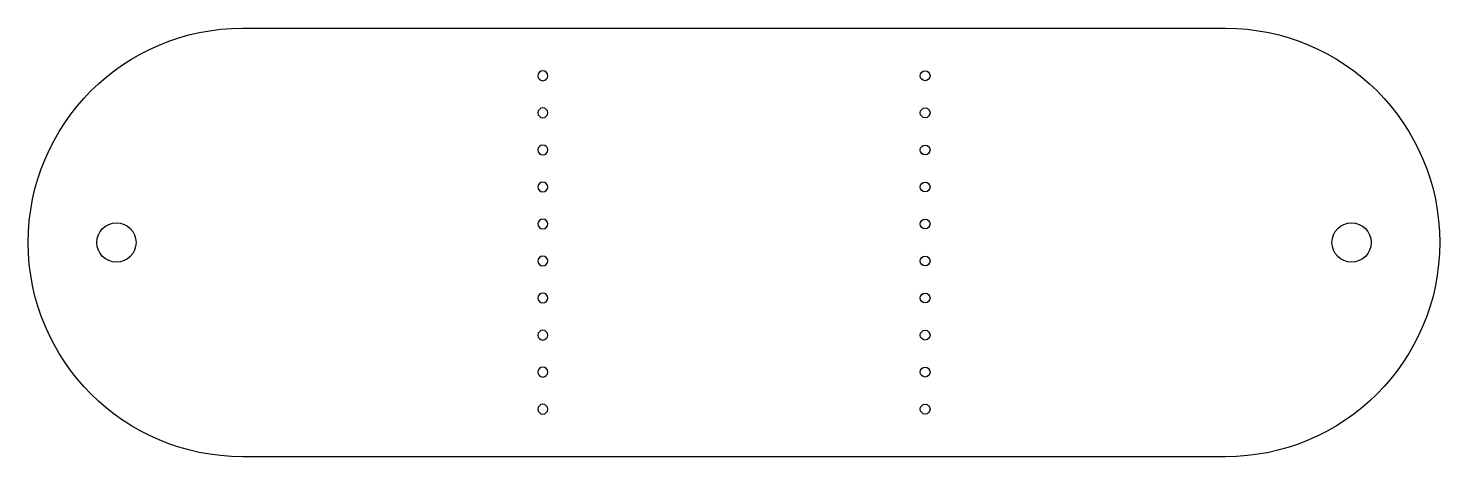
# Model space of a CAD drawing. Header units: millimetres. Extents: x -50 to 94, y -117 to -73.
import ezdxf

# ---------------------------------------------------------------- set-up
doc = ezdxf.new("R2010")
doc.units = ezdxf.units.MM
doc.layers.get('0').update_dxf_attribs({"linetype": 'CONTINUOUS'})

msp = doc.modelspace()

# ---------------------------------------------------------------- linework, layer by layer
msp.add_lwpolyline([(-28.02, -72.91), (72.28, -72.91, -1), (72.28, -116.61), (-28.02, -116.61, -1)], format="xyb", close=True)
at = {"extrusion": (0, 0, -1)}
for centre in [(-2.63, -77.76), (-2.63, -81.54), (-2.63, -85.32), (-2.63, -89.1), (-2.63, -92.87), (-2.63, -96.65), (-2.63, -100.43), (-2.63, -104.21), (-2.63, -107.98), (-2.63, -111.76)]:
    msp.add_circle(centre, 0.5, dxfattribs=at)
for centre, radius in [((41.63, -77.76), 0.5), ((41.63, -81.54), 0.5), ((41.63, -85.32), 0.5), ((41.63, -89.1), 0.5), ((-40.87, -94.76), 2), ((41.63, -92.87), 0.5), ((85.13, -94.76), 2), ((41.63, -96.65), 0.5), ((41.63, -100.43), 0.5), ((41.63, -104.21), 0.5), ((41.63, -107.98), 0.5), ((41.63, -111.76), 0.5)]:
    msp.add_circle(centre, radius)

doc.saveas('drawing.dxf')
